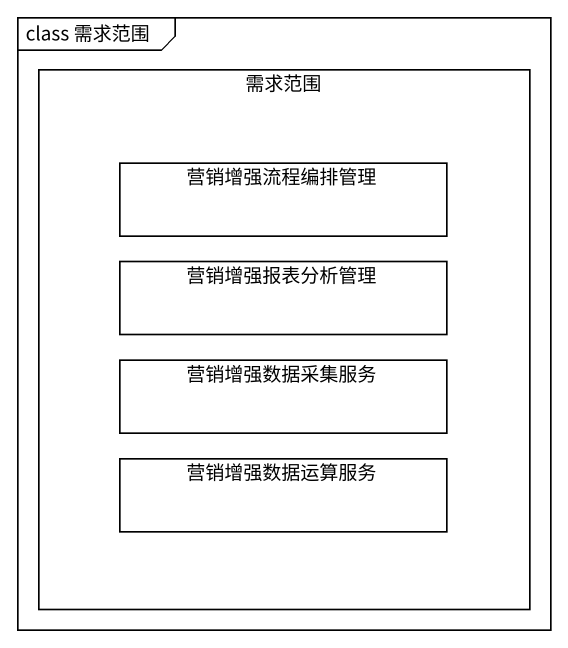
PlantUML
@startuml
mainframe class 需求范围
rectangle 需求范围 {
  rectangle 营销增强流程编排管理
  rectangle 营销增强报表分析管理
  rectangle 营销增强数据采集服务
  rectangle 营销增强数据运算服务
}
@enduml
